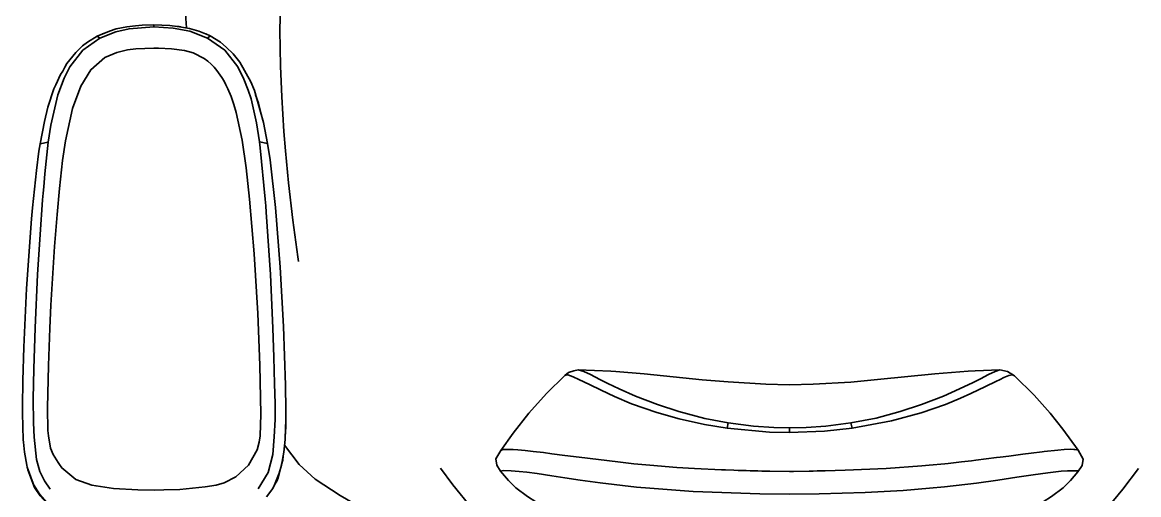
# Model space of a CAD drawing. Header units: inches. Extents: x -351 to 361, y -377 to 372.
# Drawn here: x -339.9 to 117.6, y -90.5 to 103.2 of the extents above; entities that cross this region are included whole.
import ezdxf

# ---------------------------------------------------------------- set-up
doc = ezdxf.new("R2010")
doc.units = ezdxf.units.IN
doc.header["$MEASUREMENT"] = 0
doc.layers.add('Lager 1', color=7, linetype='Continuous')

msp = doc.modelspace()

# ---------------------------------------------------------------- linework, layer by layer
at = {"layer": 'Lager 1', "color": 7, "lineweight": 35}
for points in [[(-272.59, 100.9), (-272.87, 104.82), (-273.48, 120.14), (-273.47, 133.84), (-273.28, 142.03), (-272.53, 153.23), (-270.85, 168.76), (-268.51, 181.72)], [(-222.41, 181.71), (-224.74, 174.54), (-228.15, 161.41), (-230.55, 149.03), (-232.91, 130.74), (-233.94, 115.06), (-234.31, 100.01), (-234.12, 85.29), (-233.6, 72.66), (-232.7, 58.49), (-232.03, 50.51), (-230.78, 37.35), (-229.03, 22.04), (-227.04, 7.05), (-226.78, 5.17)], [(-286.07, 101.38), (-296.13, 100.59), (-301.6, 99.32), (-308.15, 96.76)], [(-286.01, 102.18), (-290.8, 102.02), (-293.53, 101.77), (-297.12, 101.31), (-301.51, 100.55)], [(-286.07, 101.38), (-286.01, 102.18)], [(-263.98, 96.75), (-271.29, 99.66), (-278.12, 100.88), (-286.07, 101.38)], [(-262.89, 97.67), (-264.76, 98.44), (-264.81, 98.47), (-264.9, 98.5), (-267.53, 99.58), (-271.36, 100.68), (-275.5, 101.43), (-279.46, 101.89), (-286.01, 102.18)], [(-274.9, 101.32), (-275.5, 101.43), (-275.14, 101.39), (-275.69, 101.54), (-277.09, 101.61)], [(-308.15, 96.76), (-315.18, 91.75), (-320.4, 84.92), (-322.75, 80.33), (-325.33, 73.46), (-328.26, 61.05), (-329.29, 54.13)], [(-309.18, 97.57), (-313.16, 95.15)], [(-304.21, 99.61), (-309.18, 97.57)], [(-308.15, 96.76), (-309.18, 97.57)], [(-306.69, 98.59), (-307, 98.5), (-307.19, 98.39)], [(-306.69, 98.59), (-307, 98.5), (-307.19, 98.39)], [(-301.51, 100.55), (-304.21, 99.61)], [(-264.76, 98.44), (-264.81, 98.47), (-264.9, 98.5)], [(-262.89, 97.67), (-263.98, 96.75)], [(-263.98, 96.75), (-256.94, 91.82), (-251.58, 84.92), (-249.13, 79.97), (-247.38, 75.41), (-246.19, 71.87), (-243.98, 61.99), (-242.76, 54.22)], [(-256.33, 93.06), (-258.73, 95.09), (-262.89, 97.67)], [(-322.24, 54.65), (-319.36, 67.95), (-315.92, 77), (-311.82, 83.77), (-306.14, 88.74), (-301.18, 90.89), (-296.8, 91.98), (-293.34, 92.35), (-286.05, 92.62)], [(-315.27, 93.6), (-317.92, 90.87)], [(-316.93, 91.9), (-317.09, 91.76), (-317.29, 91.52)], [(-316.93, 91.9), (-317.09, 91.76), (-317.29, 91.52)], [(-313.16, 95.15), (-315.27, 93.6)], [(-249.76, 54.86), (-252.28, 66.29), (-253.24, 69.52), (-254.38, 72.83), (-255.69, 76.01), (-256.45, 77.59), (-257.23, 79.13), (-258.14, 80.63), (-260.15, 83.52), (-261.32, 84.88), (-262.58, 86.11), (-263.92, 87.25), (-265.37, 88.35), (-269.84, 90.65), (-273.45, 91.68), (-278.77, 92.37), (-284.07, 92.61), (-286.05, 92.62)], [(-250.77, 86.82), (-253.51, 90.25), (-256.33, 93.06)], [(-317.92, 90.87), (-321.62, 86.34), (-322.49, 84.89)], [(-322.49, 84.89), (-323.37, 83.14), (-324.23, 81.8), (-326.12, 77.65), (-326.99, 75.91)], [(-323.37, 83.14), (-324.23, 81.8), (-326.12, 77.65)], [(-244.81, 75.22), (-246.3, 78.81), (-250.77, 86.82)], [(-326.99, 75.91), (-329.46, 68.47), (-330.89, 62.52)], [(-239.41, 53.55), (-241.03, 62.21), (-244.81, 75.22)], [(-241.88, 65.13), (-241.97, 65.58), (-243.13, 70.06), (-244.31, 73.51)], [(-330.89, 62.52), (-332.62, 53.44)], [(-335.09, -66.86), (-335.37, -60.97), (-335.43, -51.13), (-335.16, -38.86), (-334.66, -22.1), (-333.67, -0.25), (-332.65, 16.26), (-331.58, 30.47), (-331.34, 33.14), (-331.12, 35.8), (-330.63, 41.05), (-329.29, 54.13)], [(-332.62, 53.44), (-333.09, 50.45), (-334.1, 42.48)], [(-329.29, 54.13), (-332.62, 53.44)], [(-322.24, 54.65), (-323.4, 46.6), (-324.69, 35.1), (-325.66, 24.37), (-326.72, 11.23), (-328.24, -12.82), (-328.68, -22.21), (-329.25, -37.51), (-329.62, -54.82), (-329.41, -64.15), (-329.25, -66.41)], [(-249.76, 54.86), (-248.2, 43.52), (-246.85, 30.68), (-244.96, 8.35), (-243.44, -16.13), (-242.54, -37.39), (-242.11, -57.48), (-242.45, -66.31)], [(-242.76, 54.22), (-239.41, 53.55)], [(-236.66, -66.75), (-236.33, -59.72), (-236.33, -53.1), (-236.5, -44.97), (-236.77, -34.08), (-237.19, -22.23), (-238.22, -0.14), (-239.94, 25.43), (-240.16, 27.94), (-240.36, 30.69), (-242.47, 51.69), (-242.76, 54.22)], [(-231.94, -55.88), (-232.1, -45.64), (-232.87, -21.51), (-234.24, 2.88), (-236.22, 27.31), (-238.4, 46.77), (-239.41, 53.55)], [(-334.1, 42.48), (-335.72, 27.2), (-336.1, 22.63), (-338.24, -5.87), (-339.3, -30.03), (-339.66, -43.7), (-339.85, -54.32), (-339.91, -57.1), (-339.6, -67.94)], [(-112.06, -39.31), (-113.94, -39.75), (-116.01, -40.4), (-117.6, -41.55)], [(-50.65, -44.27), (-61.3, -43.39), (-85.04, -40.93), (-96.72, -39.97), (-98.66, -39.88), (-112.06, -39.31)], [(-107.12, -41.22), (-109.79, -39.92), (-112.06, -39.31)], [(60.74, -39.34), (50.6, -39.73), (47.73, -39.84), (34.07, -40.93), (10.57, -43.31), (-0.32, -44.29)], [(56.11, -41.24), (58.81, -39.92), (60.74, -39.34)], [(66.67, -41.69), (63.9, -39.91), (60.74, -39.34)], [(-117.6, -41.55), (-125.07, -48.97), (-132.27, -57.05), (-138.76, -65.27), (-143.78, -72.33)], [(-111.87, -43.19), (-114.13, -42.1), (-116.29, -41.3), (-117.6, -41.55)], [(-51.1, -63.22), (-60.31, -61.7), (-70.65, -59.38), (-79.93, -56.77), (-90.2, -53.2), (-97.16, -50.25), (-102.72, -47.62), (-107.48, -45.33), (-111.87, -43.19)], [(-107.12, -41.22), (-103.19, -43.24), (-99.89, -44.9), (-95.29, -47.11), (-88.63, -50.05), (-79.59, -53.54), (-70.88, -56.39), (-60.23, -59.23), (-50.65, -61.06)], [(-25.49, -45.41), (-35.23, -45.23), (-50.65, -44.27)], [(-0.32, -44.29), (-15.74, -45.22), (-25.49, -45.41)], [(-0.33, -61.07), (9.98, -59.06), (19.93, -56.39), (28.56, -53.56), (37.6, -50.07), (44.24, -47.14), (49.82, -44.46), (52.84, -42.92), (56.11, -41.24)], [(0.2, -63.2), (16.35, -60.2), (28.45, -56.92), (38.38, -53.51), (44.54, -50.97), (48.86, -49.02), (54.8, -46.15), (59.05, -44.04), (60.85, -43.2)], [(60.85, -43.2), (62.38, -42.47), (64.36, -41.6), (65.89, -41.3), (66.67, -41.69)], [(92.77, -72.29), (86.59, -63.66), (81.3, -57.05), (74.73, -49.66), (66.67, -41.69)], [(-231.91, -59.54), (-231.94, -55.88)], [(-231.91, -59.54), (-232.2, -67.81)], [(-232.15, -66.28), (-231.94, -62.93), (-231.97, -61.33)], [(-232.15, -66.28), (-231.94, -62.93), (-231.97, -61.33)], [(-51.1, -63.22), (-50.65, -61.06)], [(-25.49, -64.93), (-33.74, -64.79), (-51.1, -63.22)], [(-50.65, -61.06), (-40.3, -62.37), (-31.85, -62.93), (-25.49, -63.02)], [(-25.49, -63.02), (-18.7, -62.89), (-10.65, -62.37), (-0.33, -61.07)], [(-25.49, -63.02), (-25.49, -64.93)], [(-25.49, -64.93), (-25.49, -63.02)], [(-25.49, -64.93), (-11.21, -64.45), (0.2, -63.2)], [(0.2, -63.2), (-0.33, -61.07)], [(-339.6, -67.94), (-339.44, -68.97), (-339.08, -72.99), (-338.01, -78.35), (-337.89, -79.19), (-335.45, -85.88)], [(-328.5, -88.28), (-330.86, -84.86), (-332.71, -81.03), (-334.13, -76.12), (-335.09, -66.86)], [(-325.96, -76.23), (-327.25, -73.96), (-328.35, -71.47), (-329.25, -66.41)], [(-242.45, -66.31), (-242.83, -68.91), (-243.71, -72.08), (-247.16, -78.45), (-252.42, -83.23), (-257.25, -85.69), (-260.53, -86.61)], [(-243.26, -88.14), (-239.14, -81.4), (-237.28, -74.04), (-236.66, -66.75)], [(-232.72, -73.08), (-232.2, -67.81)], [(-339.44, -68.97), (-339.08, -72.99), (-338.01, -78.35)], [(-233.68, -78.32), (-232.72, -73.08)], [(-160.75, -129.16), (-165.71, -124.65), (-175.96, -114.69), (-182.76, -108.56), (-188.78, -103.71), (-196.68, -98.4), (-209.63, -90.77), (-219.84, -84.1), (-226.39, -78.15), (-232.43, -70.16)], [(-143.78, -72.33), (-145.87, -75.85), (-145.44, -78.39), (-143.88, -80.89)], [(-143.78, -72.33), (-143.02, -72.02), (-140.92, -71.89), (-138.71, -71.96), (-136.89, -72.07), (-133.82, -72.35), (-130.57, -72.73), (-126.38, -73.24), (-122.87, -73.7), (-117.51, -74.38), (-111.66, -75.1), (-103.8, -76.11), (-95.91, -77.07), (-89.23, -77.81), (-82.7, -78.41)], [(31.71, -78.42), (38.22, -77.81), (39.59, -77.65), (44.94, -77.07), (49.12, -76.56), (50.81, -76.36), (59.39, -75.3), (60.8, -75.1), (64.43, -74.66), (70.18, -73.92), (73.6, -73.43), (78.11, -72.9), (78.89, -72.81), (84.51, -72.18), (87.01, -71.99), (89.77, -71.88), (91, -71.89), (91.45, -71.95), (92.31, -72.05), (92.77, -72.29)], [(92.71, -81.14), (94.44, -78.55), (94.92, -75.95), (92.77, -72.29)], [(-325.96, -76.23), (-325.27, -77.34), (-324.7, -78.09), (-323.75, -79.5), (-317.95, -84.23), (-311.37, -86.52)], [(-233.65, -78.16), (-233.19, -76.37), (-232.98, -74.51)], [(-233.65, -78.16), (-233.19, -76.37), (-232.98, -74.51)], [(-337.8, -79.43), (-337.64, -80.23), (-334.86, -87.59), (-332.62, -91), (-330.04, -93.82), (-326.77, -96.49), (-321.92, -99.47), (-314.82, -101.93), (-303.73, -103.95), (-296.11, -104.5), (-285.77, -104.75)], [(-236.61, -86.51), (-235.48, -84.7), (-235.04, -83.53), (-233.82, -78.81)], [(-236.59, -86.44), (-234.65, -81.73)], [(-234.65, -81.73), (-233.68, -78.32)], [(-155.73, -96.07), (-163.46, -86.48), (-168.59, -79.66)], [(-82.79, -87.86), (-88.23, -87.35), (-103.05, -85.6), (-111.3, -84.5), (-117.61, -83.56), (-122.86, -82.72), (-128.93, -81.84), (-133.09, -81.31), (-136.3, -80.94), (-139.54, -80.7), (-142.58, -80.61), (-143.36, -80.66), (-143.88, -80.89)], [(-143.88, -80.89), (-140.71, -84.61), (-137.67, -87.64), (-132.9, -91.28), (-129.43, -93.36), (-125.96, -95.28), (-120.73, -97.71), (-118.4, -98.68), (-113.25, -100.65), (-110.58, -101.52), (-105.39, -103.27)], [(-82.7, -78.41), (-71.67, -79.3), (-64.47, -79.74), (-53.34, -80.29), (-51.68, -80.35), (-48.3, -80.47), (-46.58, -80.53), (-44.93, -80.58), (-43.29, -80.63), (-41.66, -80.67), (-40.03, -80.71), (-38.41, -80.75), (-36.79, -80.79), (-35.18, -80.82), (-33.57, -80.85), (-25.49, -80.99)], [(-17.4, -80.85), (-23.87, -80.96), (-25.49, -80.99)], [(-14.17, -80.77), (-15.78, -80.82), (-17.4, -80.85)], [(28.75, -78.68), (14.15, -79.74), (-2.73, -80.48), (-10.93, -80.72), (-14.17, -80.77)], [(117.61, -79.69), (111.07, -88.29), (104.75, -96.08), (98.28, -103.39), (94.16, -107.72), (88.31, -113.29), (83.66, -117.36), (77.28, -122.3), (70.58, -126.79), (63.57, -130.77), (54.47, -135.02), (44.91, -138.43), (37.12, -140.63), (29.21, -142.39), (17.87, -144.27)], [(31.71, -78.42), (30.25, -78.55), (28.75, -78.68)], [(92.71, -81.14), (92.75, -80.71), (90.59, -80.64), (88.47, -80.7), (85.9, -80.91), (80.4, -81.52), (74.38, -82.36), (67.72, -83.34), (59.95, -84.55), (51.08, -85.73), (38.02, -87.27), (31.82, -87.86)], [(58.97, -101.74), (62.27, -100.65), (67.43, -98.68), (69.75, -97.71), (74.99, -95.28), (78.46, -93.36), (81.93, -91.28), (86.7, -87.64), (89.74, -84.61), (92.71, -81.14)], [(-335.45, -85.88), (-335.31, -86.29), (-332.72, -90.45)], [(-285.84, -88.6), (-292.59, -88.51), (-302.48, -87.89), (-309.7, -86.89), (-311.37, -86.52)], [(-260.53, -86.61), (-264.93, -87.31), (-275.33, -88.37), (-281.9, -88.55), (-285.84, -88.6)], [(-239.8, -91.42), (-237.23, -87.95), (-236.59, -86.44)], [(-332.72, -90.45), (-329.94, -93.54)], [(-25.49, -90.33), (-37.66, -90.12), (-65.01, -89.24), (-82.79, -87.86)], [(-25.49, -90.33), (-13.31, -90.13), (5.51, -89.6), (21.11, -88.74), (31.82, -87.86)]]:
    msp.add_lwpolyline(points, dxfattribs=at)

doc.saveas('drawing.dxf')
